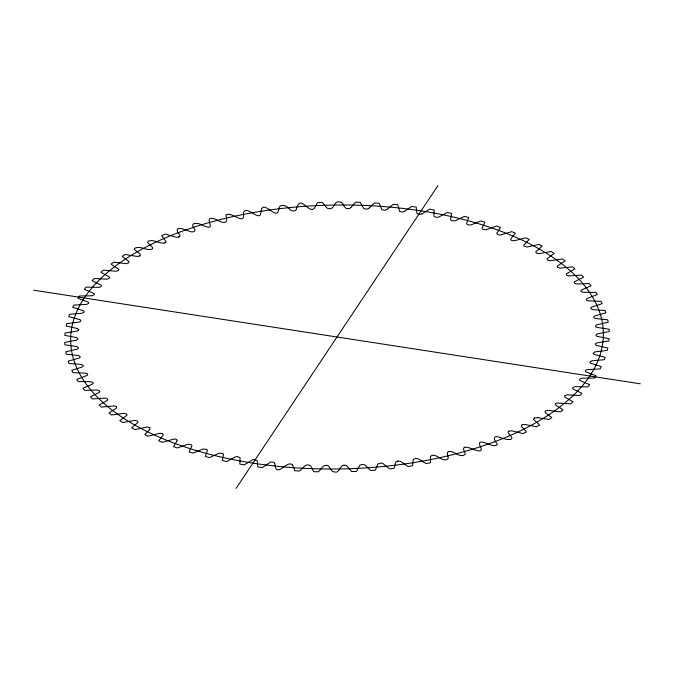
<?xml version="1.0" encoding="UTF-8"?>
<svg xmlns="http://www.w3.org/2000/svg" width="674" height="674" viewBox="0 0 674 674"><rect width="100%" height="100%" fill="white"/><g stroke="black" fill="none" stroke-linecap="round" stroke-linejoin="round"><path stroke-width="1.01" d="M78.765 330.016L77.224 331.086L65.058 333.032L64.856 335.382L76.743 337.59L78.032 338.938L76.701 340.075L64.755 342.451L64.889 344.802L77.139 346.604L78.563 348.003L77.316 349.09L65.782 351.845L66.246 354.187L78.74 355.552L80.366 356.934L79.271 358.02L68.133 361.163L68.925 363.48L81.596 364.415L83.424 365.771L82.413 366.875L71.789 370.363L72.522 371.888L72.91 372.646L85.472 373.118L87.384 373.843L87.73 374.769L87.03 375.485L76.735 379.411L78.176 381.636L90.872 381.678L92.953 382.503L93.273 383.312L92.683 383.978L82.953 388.241L84.705 390.414L97.553 390.019L99.862 391.08L99.432 392.302L90.409 396.826L92.464 398.932L105.245 398.09L107.73 399.101L107.444 400.297L99.07 405.116L101.42 407.147L113.982 405.866L116.417 406.557M78.782 329.906L77.611 328.567L66.153 325.98L66.684 323.63L79.069 322.113L80.72 321.212L80.813 320.302L79.936 319.653L68.765 316.62L69.624 314.295L82.177 313.208L83.972 312.323L84.149 311.422L83.332 310.756L72.682 307.361L73.87 305.069L86.525 304.412L88.505 303.485L88.741 302.702L88.075 302.036L77.889 298.253L79.397 295.996L92.245 295.768L94.478 294.53L93.871 293.401L84.36 289.331L84.958 288.59L86.179 287.132L98.783 287.36L100.898 286.745L101.521 285.877L101.1 285.127L92.06 280.637L94.175 278.505L106.778 279.162L108.935 278.589L109.651 277.747L109.247 276.955L100.957 272.22L103.366 270.164L115.818 271.26L118.228 270.636L118.894 269.903L118.624 269.17L110.999 264.115L113.687 262.144L126.097 263.686L128.835 262.852L128.928 261.579L122.146 256.373L125.103 254.494L137.167 256.449L139.796 255.901M176.95 441.04L173.496 446.618L177.321 447.974L187.861 444.284L190.868 444.486L191.997 445.683L189.082 451.841L193.101 453.063L203.245 448.985L206.8 449.364L207.423 450.35L205.393 456.509L209.572 457.587L219.134 453.172L222.69 453.4L223.507 454.352L222.336 460.595L226.666 461.522L235.361 456.888L237.349 456.542L240.096 457.663L239.843 464.074L244.3 464.849L252.278 459.963L254.115 459.525L257.173 460.544L257.822 466.93L262.388 467.554L270.771 461.993L273.779 462.212L274.807 463.417M296.282 209.563C295.642 211.577 290.663 211.484 289.306 208.873C286.475 204.904 278.792 203.236 278.707 209.631C276.803 221.51 263.222 198.51 260.948 211.08C261.285 224.349 246.659 204.112 243.322 212.698C245.724 227.197 231.612 210.676 225.832 214.998C229.261 225.563 222.159 222.959 215.427 219.202C200.127 214.273 219.8 232.892 202.857 225.394C199.159 222.951 189.167 221.552 193.927 228.208C196.757 230.879 193.345 232.606 190.557 231.696C187.852 230.811 175.198 224.956 177.397 231.292C177.86 233.297 182.207 236.136 178.821 237.054M296.299 209.488C299.989 195.502 305.549 208.611 311.818 209.547M236.085 488.355L437.915 185.645M350.825 207.584L349.637 208.468L347.708 208.67M350.876 207.516L355.535 202.192L360.278 202.318L363.834 208.67L366.883 209.167L368.956 208.224M177.068 440.897L176.942 439.65L174.398 438.909L162.324 442.346L158.702 440.863L163.31 434.949L162.476 433.652M369.049 208.114L374.441 202.958L379.142 203.253L381.796 209.724L384.761 210.322L386.96 209.454M387.028 209.387L393.161 204.382L397.812 204.837L399.53 211.392L402.403 212.099L404.754 211.265M149.839 429.228L150.108 427.88L147.379 426.996L134.952 429.582L131.801 427.855L138.01 422.295L137.74 421.073L134.91 420.374L122.71 422.505L119.812 420.669L126.813 415.302L127.049 414.552L126.282 413.828L123.89 413.305L111.513 415.016L108.885 413.078L116.577 407.989L116.535 406.658M149.729 429.33L144.784 434.595L148.179 436.204L159.628 433.272L162.358 433.601M404.838 211.198L411.612 206.446L416.178 207.07L417.004 213.709L419.885 214.475L422.328 213.633M422.059 213.827L429.7 209.151L434.157 209.926L433.871 216.228L435.488 217.272L438.521 217.163L447.334 212.478L451.664 213.405L450.493 219.648L451.555 220.684L454.933 220.811L464.428 216.413L468.607 217.491L466.568 223.684L467.604 224.804L470.823 224.998L480.899 220.937L484.918 222.159L482.003 228.317L482.946 229.446L486.064 229.733L496.679 226.026L500.504 227.382L496.721 233.474L498.052 234.805L500.723 234.956L511.676 231.654L515.298 233.137L510.648 239.127L510.85 239.944L512.105 240.593L514.523 240.702L525.821 237.796L529.216 239.405L523.824 245.117L524.01 246.221L527.085 246.979L539.048 244.418L542.199 246.145L535.965 251.739L535.838 252.489L536.698 253.188L539.242 253.609L551.29 251.495L554.188 253.331L547.254 258.631L547.128 259.734L549.95 260.703L562.487 258.984L565.115 260.922L557.465 265.977L557.272 267.182L559.934 268.134L572.58 266.853L574.93 268.884L566.598 273.669L566.27 274.899L568.755 275.91L581.536 275.068L583.591 277.174L574.61 281.665L574.138 282.92L576.447 283.981L589.295 283.586L591.047 285.759L581.367 289.997L580.718 290.721L581.047 291.497L583.128 292.322L595.824 292.364L597.265 294.589L587.138 298.439L586.254 299.424L586.869 300.393L588.225 300.857L601.09 301.354L602.211 303.637L591.528 307.15L590.643 308.422L592.48 309.602L605.075 310.52L605.867 312.837L594.603 316.03L593.735 316.654L593.769 317.555L595.403 318.473L607.754 319.813L608.218 322.155L596.743 324.893L595.437 325.921L595.698 326.823L596.861 327.396L609.111 329.198L609.245 331.549L597.366 333.908L595.976 334.911L596.145 335.812L597.189 336.393L609.144 338.618L608.942 340.968L596.709 342.931L595.226 344.018L596.322 345.408L607.847 348.02L607.316 350.37L594.856 351.904L593.128 353.286L594.182 354.389L605.235 357.38L604.376 359.705L591.671 360.817L589.801 362.241L590.786 363.294L601.318 366.639L600.13 368.931L587.475 369.588L585.596 370.363L585.243 371.264L585.925 371.964L596.111 375.747L594.603 378.004L581.982 378.207L579.893 378.965L579.455 379.816L580.028 380.54L589.64 384.669L587.821 386.868L574.989 386.649L572.74 387.643L573.043 388.965L581.94 393.363L579.825 395.495L566.994 394.838L564.517 395.916L564.846 397.112L573.043 401.78L570.634 403.836L556.311 403.044L555.165 403.945L555.342 404.796L563.001 409.885L560.313 411.856L547.979 410.323L545.342 411.03L545.039 412.387L551.854 417.627L548.897 419.506L537.987 417.745M534.255 418.074L533.581 419.472L539.663 424.982L536.453 426.752L524.709 424.384L522.072 424.814M139.594 256.019C143.848 253.247 126.99 248.369 138.558 247.417C143.115 247.459 147.833 250.812 152.248 249.018C155.079 246.381 141.119 241.216 151.616 240.567C156.183 240.795 160.732 244.266 165.248 242.766M534.356 418.015L537.776 417.703M521.853 424.932L521.221 426.229L526.478 431.908L523.032 433.567L511.743 430.804L508.988 431.133M164.903 242.918L166.124 241.629L161.625 235.63L162.838 235.116L165.29 234.089L176.217 237.256L179.065 236.962M508.811 431.208C506.284 432.144 509.948 434.317 510.681 435.859C515.753 441.647 503.916 439.229 501.127 437.797C492.686 434.376 493.023 438.959 497.42 444.334C494.253 449.726 477.664 436.356 479.669 445.017C486.384 457.494 469.517 446.205 464.967 447.216M464.765 447.275C461.58 447.949 465.448 451.9 465.195 454.411C459.862 458.674 454.461 450.569 449.027 451.521M448.817 451.572C445.463 452.069 448.749 456.222 448.159 458.733C442.548 462.895 438.075 454.621 432.531 455.27M432.101 455.363L430.459 456.433L430.56 462.726L426.078 463.569L418.133 458.741L415.588 458.455L413.297 459.516L412.522 465.759L407.913 466.526L400.626 461.404L398.182 461.05M397.576 461.134L395.731 462.078L394.063 468.329L389.404 468.851L382.958 463.544L381.24 463.03L377.971 463.881L375.351 470.182L370.641 470.545L364.836 464.917L362.022 464.462L359.857 465.279L356.453 471.379L351.71 471.581L347.22 466.349M397.955 461.083L397.803 461.1M311.902 209.538L314.143 208.721L317.547 202.621L319.131 202.545L322.29 202.419L327.202 208.173L329.552 208.805M330.091 208.788C334.464 208.864 334.237 200.052 339.713 202.048C343.883 201.644 343.428 208.847 347.632 208.67M344.06 465.212C339.426 464.993 339.999 473.814 334.287 471.952C330.176 472.078 329.603 464.184 326.216 465.33M343.984 465.212L345.914 465.363L347.093 466.172M325.828 465.33L323.537 465.987L318.465 471.808L313.722 471.682L310.461 465.591L307.883 464.824L305.432 465.397L299.559 471.042L294.858 470.747L292.685 465.186M292.642 465.001C286.812 459.112 276.23 479.804 274.815 463.493M33.7 290.191L640.3 383.809M195.687 450.375A266.39 131.986 -0.8 0 0 603.205 338.896A266.39 131.986 -0.8 0 0 212.108 221.729A266.39 131.986 -0.8 0 0 195.687 450.375"/></g></svg>
